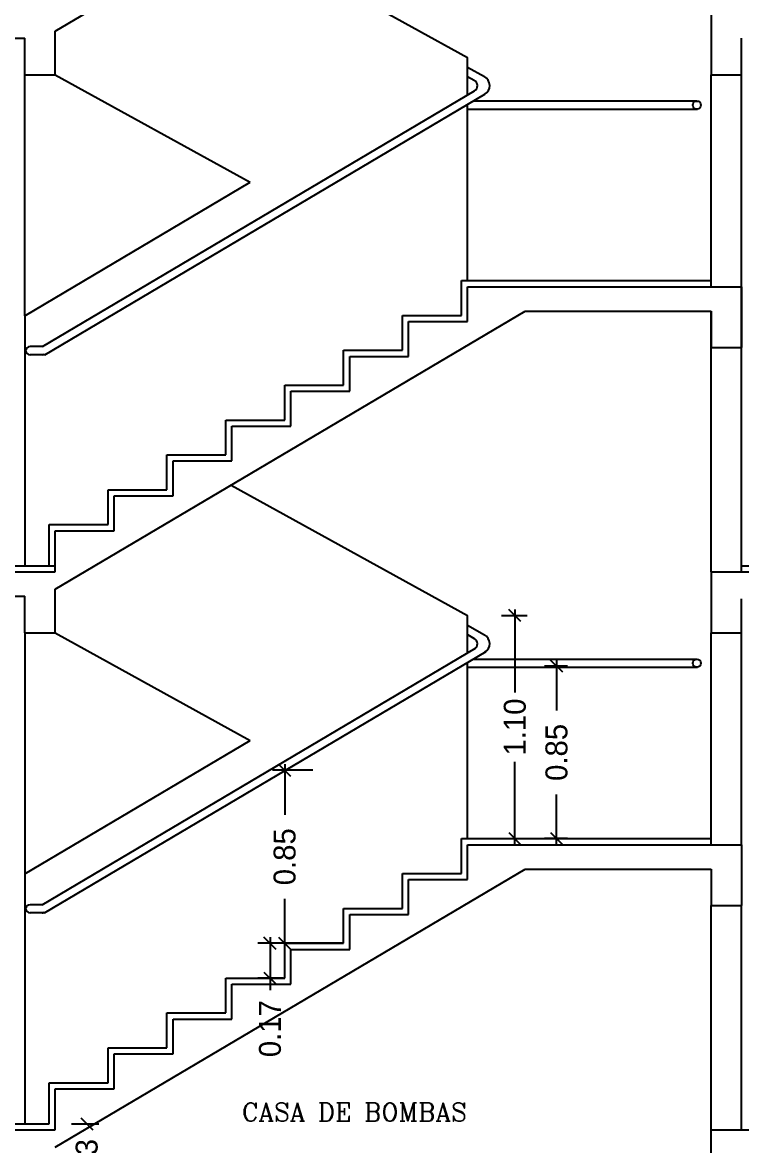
# Model space of a CAD drawing. Extents: x -18 to 75.6, y 22.6 to 43.7.
# Drawn here: x -6.91 to -3.36, y 26.65 to 32.19 of the extents above; entities that cross this region are included whole.
import ezdxf
from ezdxf.enums import TextEntityAlignment as Align

# ---------------------------------------------------------------- set-up
doc = ezdxf.new("R2010")
doc.units = 0
doc.header["$LTSCALE"] = 2
doc.layers.get('0').update_dxf_attribs({"linetype": 'CONTINUOUS'})
doc.layers.get('DEFPOINTS').update_dxf_attribs({"linetype": 'CONTINUOUS'})
for name, color, linetype in [('CONCRETO', 5, 'CONTINUOUS'), ('COTAS', 244, 'CONTINUOUS'), ('EQUIPAMENTOS', 1, 'CONTINUOUS'), ('PAREDE', 7, 'CONTINUOUS'), ('PAREDECORTE', 3, 'CONTINUOUS'), ('PISO', 30, 'CONTINUOUS'), ('TEXTO', 1, 'CONTINUOUS')]:
    doc.layers.add(name, color=color, linetype=linetype)
doc.styles.add('ROMANC', font='ROMANC.SHX')
doc.dimstyles.get("Standard").update_dxf_attribs({"dimtxt": 0.18, "dimasz": 0.18, "dimexe": 0.18, "dimexo": 0.0625, "dimgap": 0.09, "dimtad": 0, "dimtih": 1, "dimtoh": 1, "dimdec": 4, "dimzin": 0, "dimtxsty": 'STANDARD', "dimcen": 0.09, "dimazin": 3, "dimtfac": 1, "dimtdec": 4, "dimtofl": 0, "dimtmove": 0, "dimatfit": 3, "dimtolj": 1, "dimtzin": 0})

# ---------------------------------------------------------------- blocks, each defined once
blk = doc.blocks.new('_OBLIQUE')
at = {"color": 0, "linetype": 'BYBLOCK'}
blk.add_line((-0.5, -0.5), (0.5, 0.5), dxfattribs=at)
blk = doc.blocks.new('*D140')
at = {"color": 244, "linetype": 'BYBLOCK', "ltscale": 0.2}
for p, q in [((74.2632, 28.5301), (74.2632, 28.2809)), ((74.4012, 28.5001), (74.2032, 28.5001)), ((74.2632, 27.6177), (74.2632, 27.8669)), ((74.5468, 27.6477), (74.2032, 27.6477))]:
    blk.add_line(p, q, dxfattribs=at)
at = {"layer": 'DEFPOINTS', "color": 0, "linetype": 'BYBLOCK', "ltscale": 0.2}
for p in [(74.2632, 28.5001), (75.2412, 28.5001), (75.3868, 27.6477)]:
    blk.add_point(p, dxfattribs=at)
at = {"color": 244, "linetype": 'BYBLOCK', "ltscale": 0.2, "xscale": 0.06, "yscale": 0.06, "zscale": 0.06}
for p, rotation in [((74.2632, 28.5001), 90), ((74.2632, 27.6477), 270)]:
    blk.add_blockref('_OBLIQUE', p, dxfattribs=dict(at, rotation=rotation))
at = {"color": 30, "linetype": 'BYBLOCK', "ltscale": 0.2, "insert": (74.2632, 28.0739), "char_height": 0.108, "attachment_point": 5, "rotation": 90}
blk.add_mtext('\\A1;0.85', dxfattribs=at)
blk = doc.blocks.new('*D138')
at = {"color": 244, "linetype": 'BYBLOCK', "ltscale": 0.2}
for p, q in [((75.397, 29.2931), (75.397, 28.8841)), ((75.3311, 29.2631), (75.457, 29.2631)), ((75.397, 28.1331), (75.397, 28.5421)), ((75.3311, 28.1631), (75.457, 28.1631))]:
    blk.add_line(p, q, dxfattribs=at)
at = {"layer": 'DEFPOINTS', "color": 0, "linetype": 'BYBLOCK', "ltscale": 0.2}
for p in [(74.4911, 29.2631), (74.4911, 28.1631), (75.397, 28.1631)]:
    blk.add_point(p, dxfattribs=at)
at = {"color": 244, "linetype": 'BYBLOCK', "ltscale": 0.2, "xscale": 0.06, "yscale": 0.06, "zscale": 0.06}
for p, rotation in [((75.397, 29.2631), 90), ((75.397, 28.1631), 270)]:
    blk.add_blockref('_OBLIQUE', p, dxfattribs=dict(at, rotation=rotation))
at = {"color": 30, "linetype": 'BYBLOCK', "ltscale": 0.2, "insert": (75.397, 28.7131), "char_height": 0.108, "attachment_point": 5, "rotation": 90}
blk.add_mtext('\\A1;1.10', dxfattribs=at)
blk = doc.blocks.new('*D146')
at = {"color": 244, "linetype": 'BYBLOCK', "ltscale": 0.2}
for p, q in [((73.2129, 26.7575), (73.3484, 26.7575)), ((73.2884, 26.7575), (73.2884, 26.7575)), ((73.2429, 26.3275), (73.3484, 26.3275)), ((73.2884, 26.3275), (73.2884, 26.2075))]:
    blk.add_line(p, q, dxfattribs=at)
at = {"layer": 'DEFPOINTS', "color": 0, "linetype": 'BYBLOCK', "ltscale": 0.2}
for p in [(72.3729, 26.7575), (72.4029, 26.3275), (73.2884, 26.3275)]:
    blk.add_point(p, dxfattribs=at)
at = {"color": 244, "linetype": 'BYBLOCK', "ltscale": 0.2, "xscale": 0.06, "yscale": 0.06, "zscale": 0.06}
for p, rotation in [((73.2884, 26.7575), 270), ((73.2884, 26.3275), 90)]:
    blk.add_blockref('_OBLIQUE', p, dxfattribs=dict(at, rotation=rotation))
at = {"color": 30, "linetype": 'BYBLOCK', "ltscale": 0.2, "insert": (73.2884, 26.5425), "char_height": 0.108, "attachment_point": 5, "rotation": 90}
blk.add_mtext('\\A1;0.43', dxfattribs=at)
blk = doc.blocks.new('*D148')
at = {"color": 244, "linetype": 'BYBLOCK', "ltscale": 0.2}
for p, q in [((74.1911, 27.6777), (74.1911, 27.4759)), ((74.2563, 27.6477), (74.1311, 27.6477)), ((74.2563, 27.4759), (74.1311, 27.4759)), ((74.1911, 27.4759), (74.1911, 27.4159))]:
    blk.add_line(p, q, dxfattribs=at)
at = {"layer": 'DEFPOINTS', "color": 0, "linetype": 'BYBLOCK', "ltscale": 0.2}
for p in [(75.0963, 27.6477), (74.1911, 27.4759), (75.0963, 27.4759)]:
    blk.add_point(p, dxfattribs=at)
at = {"color": 244, "linetype": 'BYBLOCK', "ltscale": 0.2, "xscale": 0.06, "yscale": 0.06, "zscale": 0.06}
for p, rotation in [((74.1911, 27.6477), 90), ((74.1911, 27.4759), 270)]:
    blk.add_blockref('_OBLIQUE', p, dxfattribs=dict(at, rotation=rotation))
at = {"color": 30, "linetype": 'BYBLOCK', "ltscale": 0.2, "insert": (74.1911, 27.2269), "char_height": 0.108, "attachment_point": 5, "rotation": 90}
blk.add_mtext('\\A1;0.17', dxfattribs=at)
blk = doc.blocks.new('*D139')
at = {"color": 244, "linetype": 'BYBLOCK', "ltscale": 0.2}
for p, q in [((75.656, 29.0131), (75.5423, 29.0131)), ((75.6023, 29.0431), (75.6023, 28.7951)), ((75.6023, 28.1331), (75.6023, 28.3811)), ((75.656, 28.1631), (75.5423, 28.1631))]:
    blk.add_line(p, q, dxfattribs=at)
at = {"layer": 'DEFPOINTS', "color": 0, "linetype": 'BYBLOCK', "ltscale": 0.2}
for p in [(76.496, 29.0131), (75.6023, 28.1631), (76.496, 28.1631)]:
    blk.add_point(p, dxfattribs=at)
at = {"color": 244, "linetype": 'BYBLOCK', "ltscale": 0.2, "xscale": 0.06, "yscale": 0.06, "zscale": 0.06}
for p, rotation in [((75.6023, 29.0131), 90), ((75.6023, 28.1631), 270)]:
    blk.add_blockref('_OBLIQUE', p, dxfattribs=dict(at, rotation=rotation))
at = {"color": 30, "linetype": 'BYBLOCK', "ltscale": 0.2, "insert": (75.6023, 28.5881), "char_height": 0.108, "attachment_point": 5, "rotation": 90}
blk.add_mtext('\\A1;0.85', dxfattribs=at)

msp = doc.modelspace()

# ---------------------------------------------------------------- linework, layer by layer
at = {"layer": 'CONCRETO', "color": 5, "ltscale": 0.2}
for p, q in [((-6.7447, 32.1425), (-4.4311, 33.5131)), ((-3.5147, 32.2275), (-3.5147, 31.9275)), ((-9.0447, 32.1075), (-6.8947, 32.1075)), ((-6.8947, 31.9275), (-6.8947, 32.1075)), ((-6.7447, 31.9275), (-6.7447, 32.1425)), ((-3.3647, 31.9275), (-3.3647, 32.0952)), ((-6.8947, 31.9275), (-6.7447, 31.9275)), ((-3.5147, 31.9275), (-3.3647, 31.9275)), ((-4.7147, 30.7113), (-4.7147, 30.8831)), ((-4.7147, 30.8831), (-3.3647, 30.8831)), ((-3.3647, 30.8831), (-3.3647, 30.5831)), ((-6.7447, 29.3925), (-4.4311, 30.7631)), ((-4.4311, 30.7631), (-3.5147, 30.7631)), ((-3.5147, 30.7631), (-3.5147, 30.5831)), ((-5.0047, 30.7113), (-4.7147, 30.7113)), ((-5.0047, 30.5395), (-5.0047, 30.7113)), ((-3.5147, 30.5831), (-3.3647, 30.5831)), ((-5.2947, 30.5395), (-5.0047, 30.5395)), ((-5.2947, 30.3677), (-5.2947, 30.5395)), ((-5.5847, 30.3677), (-5.2947, 30.3677)), ((-5.5847, 30.1959), (-5.5847, 30.3677)), ((-5.8747, 30.1959), (-5.5847, 30.1959)), ((-5.8747, 30.0241), (-5.8747, 30.1959)), ((-6.1647, 29.8523), (-6.1647, 30.0241)), ((-6.1647, 30.0241), (-5.8747, 30.0241)), ((-6.4547, 29.8523), (-6.1647, 29.8523)), ((-6.4547, 29.6805), (-6.4547, 29.8523)), ((-6.7447, 29.6805), (-6.4547, 29.6805)), ((-6.7447, 29.4775), (-6.7447, 29.6805)), ((-9.0447, 29.4775), (-6.7447, 29.4775)), ((-3.5147, 29.4775), (-1.4147, 29.4775)), ((-3.5147, 29.4775), (-3.5147, 29.1775)), ((-6.7447, 29.1775), (-6.7447, 29.3925)), ((-8.8947, 29.3575), (-6.8947, 29.3575)), ((-6.8947, 29.1775), (-6.8947, 29.3575)), ((-3.3647, 29.1775), (-3.3647, 29.3452)), ((-6.8947, 29.1775), (-6.7447, 29.1775)), ((-3.5147, 29.1775), (-3.3647, 29.1775)), ((-4.7147, 28.1331), (-3.3647, 28.1331)), ((-4.7147, 27.9613), (-4.7147, 28.1331)), ((-3.3647, 28.1331), (-3.3647, 27.8331)), ((-6.7447, 26.6425), (-4.4311, 28.0131)), ((-4.4311, 28.0131), (-3.5147, 28.0131)), ((-3.5147, 28.0131), (-3.5147, 27.8331)), ((-5.0047, 27.7895), (-5.0047, 27.9613)), ((-5.0047, 27.9613), (-4.7147, 27.9613)), ((-5.2947, 27.6177), (-5.2947, 27.7895)), ((-5.2947, 27.7895), (-5.0047, 27.7895)), ((-3.5147, 27.8331), (-3.3647, 27.8331)), ((-5.5847, 27.4459), (-5.5847, 27.6177)), ((-5.5847, 27.6177), (-5.2947, 27.6177)), ((-5.8747, 27.4459), (-5.5847, 27.4459)), ((-5.8747, 27.2741), (-5.8747, 27.4459)), ((-6.1647, 27.1023), (-6.1647, 27.2741)), ((-6.1647, 27.2741), (-5.8747, 27.2741)), ((-6.4547, 26.9305), (-6.4547, 27.1023)), ((-6.4547, 27.1023), (-6.1647, 27.1023)), ((-6.7447, 26.7275), (-6.7447, 26.9305)), ((-6.7447, 26.9305), (-6.4547, 26.9305)), ((-9.0447, 26.7275), (-6.7447, 26.7275)), ((-3.5147, 26.7275), (-1.4147, 26.7275)), ((-3.5147, 26.3275), (-3.5147, 26.7275))]:
    msp.add_line(p, q, dxfattribs=at)
at = {"layer": 'EQUIPAMENTOS', "color": 30, "linetype": 'CONTINUOUS', "ltscale": 0.3}
for p, q in [((-4.7147, 31.9644), (-4.6309, 31.9181)), ((-4.7147, 31.9187), (-4.6809, 31.9)), ((-6.889, 30.5677), (-6.889, 30.5677)), ((-6.8073, 30.5877), (-6.869, 30.5877)), ((-6.7964, 30.5477), (-6.869, 30.5477)), ((-4.7147, 29.2144), (-4.6309, 29.1681)), ((-4.7147, 29.1687), (-4.6809, 29.15)), ((-6.8087, 27.8377), (-6.869, 27.8377)), ((-6.889, 27.8177), (-6.889, 27.8177)), ((-6.7977, 27.7977), (-6.869, 27.7977))]:
    msp.add_line(p, q, dxfattribs=at)
at = {"layer": 'EQUIPAMENTOS', "color": 30, "linetype": 'CONTINUOUS', "ltscale": 0.2}
for p, q in [((-6.8073, 30.5877), (-4.6801, 31.8479)), ((-6.7964, 30.5477), (-4.6296, 31.8313)), ((-6.8087, 27.8377), (-4.6749, 29.1018)), ((-6.7977, 27.7977), (-4.6228, 29.0861))]:
    msp.add_line(p, q, dxfattribs=at)
at = {"layer": 'EQUIPAMENTOS', "color": 30, "ltscale": 0.2}
msp.add_circle((-3.585, 29.028), 0.02, dxfattribs=at)
at = {"layer": 'EQUIPAMENTOS', "color": 30, "linetype": 'CONTINUOUS', "ltscale": 0.3}
for centre, radius, start, end in [((-4.6954, 31.8737), 0.03, 300.6431, 61.1013), ((-4.6551, 31.8743), 0.05, 300.6431, 61.1013), ((-6.869, 30.5677), 0.02, 90, 180), ((-6.869, 30.5677), 0.02, 180, 270), ((-6.8095, 30.5677), 0.02, 270, 298.8987), ((-4.6551, 29.1243), 0.05, 300.6431, 61.1013), ((-4.6954, 29.1237), 0.03, 300.6431, 61.1013), ((-6.869, 27.8177), 0.02, 90, 180), ((-6.869, 27.8177), 0.02, 180, 270), ((-6.8095, 27.8177), 0.02, 270, 298.8987)]:
    msp.add_arc(centre, radius, start, end, dxfattribs=at)
at = {"layer": 'PAREDE', "color": 1, "linetype": 'CONTINUOUS', "ltscale": 0.3}
for p, q in [((-5.8785, 32.6557), (-4.7147, 32.0131)), ((-4.7147, 31.8274), (-4.7147, 32.0131)), ((-4.7147, 30.9131), (-4.7147, 31.7809)), ((-5.8785, 29.9057), (-4.7147, 29.2631)), ((-4.7147, 29.0782), (-4.7147, 29.2631)), ((-4.7147, 28.1631), (-4.7147, 29.0317)), ((-4.7147, 28.9969), (-4.7147, 29.0317))]:
    msp.add_line(p, q, dxfattribs=at)
at = {"layer": 'PAREDE', "color": 30, "linetype": 'CONTINUOUS', "ltscale": 0.2}
for p, q in [((-6.8947, 30.7395), (-6.8947, 31.9275)), ((-6.8947, 29.1775), (-6.8947, 27.9895))]:
    msp.add_line(p, q, dxfattribs=at)
at = {"layer": 'PAREDE', "color": 244, "linetype": 'CONTINUOUS', "ltscale": 0.3}
for p, q in [((-6.7447, 31.9275), (-5.7843, 31.3973)), ((-6.7447, 29.1775), (-5.7843, 28.6473))]:
    msp.add_line(p, q, dxfattribs=at)
at = {"layer": 'PAREDE', "color": 244, "linetype": 'CONTINUOUS', "ltscale": 0.2}
for p, q in [((-6.8947, 30.7395), (-5.7843, 31.3973)), ((-6.8947, 27.9895), (-5.7843, 28.6473))]:
    msp.add_line(p, q, dxfattribs=at)
at = {"layer": 'PAREDE', "color": 244, "ltscale": 0.2}
for p, q in [((-6.8947, 30.7395), (-6.8947, 29.5075)), ((-6.8947, 27.9895), (-6.8947, 26.7575))]:
    msp.add_line(p, q, dxfattribs=at)
at = {"layer": 'PAREDECORTE', "color": 3, "ltscale": 0.2}
for p, q in [((-3.3647, 29.4775), (-3.3647, 32.1075)), ((-3.5147, 30.8831), (-3.5147, 31.9275)), ((-3.5147, 29.4775), (-3.5147, 30.7631)), ((-3.5147, 28.1331), (-3.5147, 29.1775)), ((-3.3647, 28.1331), (-3.3647, 29.1775)), ((-3.5147, 26.7275), (-3.5147, 27.8331)), ((-3.3647, 26.7275), (-3.3647, 27.8331))]:
    msp.add_line(p, q, dxfattribs=at)
at = {"layer": 'PAREDECORTE', "color": 30, "ltscale": 0.2}
msp.add_circle((-3.585, 31.778), 0.02, dxfattribs=at)
at = {"layer": 'PISO', "color": 30, "linetype": 'CONTINUOUS', "ltscale": 0.3}
for p, q in [((-4.6855, 31.7982), (-3.5847, 31.7982)), ((-4.7147, 31.7582), (-3.582, 31.7582)), ((-4.7147, 29.0082), (-3.582, 29.0082)), ((-4.6855, 29.0482), (-3.5847, 29.0482))]:
    msp.add_line(p, q, dxfattribs=at)
at = {"layer": 'PISO', "color": 30, "ltscale": 0.2}
for p, q in [((-4.7447, 30.7413), (-4.7447, 30.9131)), ((-4.7447, 30.9131), (-3.5147, 30.9131)), ((-5.0347, 30.5695), (-5.0347, 30.7413)), ((-5.0347, 30.7413), (-4.7447, 30.7413)), ((-5.3247, 30.5695), (-5.0347, 30.5695)), ((-5.3247, 30.3977), (-5.3247, 30.5695)), ((-5.6147, 30.3977), (-5.3247, 30.3977)), ((-5.6147, 30.2259), (-5.6147, 30.3977)), ((-5.9047, 30.2259), (-5.6147, 30.2259)), ((-5.9047, 30.0541), (-5.9047, 30.2259)), ((-6.1947, 29.8823), (-6.1947, 30.0541)), ((-6.1947, 30.0541), (-5.9047, 30.0541)), ((-6.4847, 29.8823), (-6.1947, 29.8823)), ((-6.4847, 29.7105), (-6.4847, 29.8823)), ((-6.7747, 29.7105), (-6.4847, 29.7105)), ((-6.7747, 29.5075), (-6.7747, 29.7105)), ((-8.8447, 29.5075), (-6.7447, 29.5075)), ((-3.3647, 29.5075), (-1.5647, 29.5075)), ((-4.7447, 28.1631), (-3.5147, 28.1631)), ((-4.7447, 27.9913), (-4.7447, 28.1631)), ((-5.0347, 27.8195), (-5.0347, 27.9913)), ((-5.0347, 27.9913), (-4.7447, 27.9913)), ((-5.3247, 27.6477), (-5.3247, 27.8195)), ((-5.3247, 27.8195), (-5.0347, 27.8195)), ((-5.6147, 27.4759), (-5.6147, 27.6477)), ((-5.6147, 27.6477), (-5.3247, 27.6477)), ((-5.9047, 27.4759), (-5.6147, 27.4759)), ((-5.9047, 27.3041), (-5.9047, 27.4759)), ((-6.1947, 27.1323), (-6.1947, 27.3041)), ((-6.1947, 27.3041), (-5.9047, 27.3041)), ((-6.4847, 26.9605), (-6.4847, 27.1323)), ((-6.4847, 27.1323), (-6.1947, 27.1323)), ((-6.7747, 26.7575), (-6.7747, 26.9605)), ((-6.7747, 26.9605), (-6.4847, 26.9605)), ((-9.0747, 26.7575), (-6.7747, 26.7575))]:
    msp.add_line(p, q, dxfattribs=at)

# ---------------------------------------------------------------- texts
at = {"layer": 'TEXTO', "color": 30, "linetype": 'CONTINUOUS', "ltscale": 0.25, "style": 'ROMANC'}
msp.add_text('CASA DE BOMBAS', height=0.09, dxfattribs=at).set_placement((-5.2718, 26.8157), align=Align.MIDDLE)

# ---------------------------------------------------------------- dimensions: what is measured, and where the dimension line sits
at = {"layer": 'COTAS', "color": 3, "ltscale": 0.2}
for base, p1, p2, picture, middle in [((-4.4809, 28.1631), (-5.3868, 29.2631), (-5.3868, 28.1631), '*D138', (-4.4809, 28.7131)), ((-4.2756, 28.1631), (-3.3819, 29.0131), (-3.3819, 28.1631), '*D139', (-4.2756, 28.5881)), ((-5.6147, 28.5001), (-4.4911, 27.6477), (-4.6367, 28.5001), '*D140', (-5.6147, 28.0739))]:
    dim = msp.add_linear_dim(base=base, p1=p1, p2=p2, angle=90, dimstyle='STANDARD', override={"dimscale": 0.6, "dimasz": 0.1, "dimexe": 0.1, "dimexo": 1.4, "dimtih": 0, "dimtoh": 0, "dimdec": 2, "dimblk1": 'OBLIQUE', "dimblk2": 'OBLIQUE', "dimsah": 1, "dimdle": 0.05, "dimclrd": 244, "dimclre": 244, "dimclrt": 30}, dxfattribs=at)
    dim.commit()
    dim.dimension.update_dxf_attribs({"geometry": picture, "text_midpoint": middle, "insert": (-79.8779, 0)})
at = {"layer": 'COTAS', "color": 244, "ltscale": 0.2}
for base, p1, p2, picture, middle in [((-5.6867, 27.4759), (-4.7815, 27.6477), (-4.7815, 27.4759), '*D148', (-5.6867, 27.2269)), ((-6.5895, 26.3275), (-7.5049, 26.7575), (-7.4749, 26.3275), '*D146', (-6.5895, 26.5425))]:
    dim = msp.add_linear_dim(base=base, p1=p1, p2=p2, angle=90, dimstyle='STANDARD', override={"dimscale": 0.6, "dimasz": 0.1, "dimexe": 0.1, "dimexo": 1.4, "dimtih": 0, "dimtoh": 0, "dimdec": 2, "dimblk1": 'OBLIQUE', "dimblk2": 'OBLIQUE', "dimsah": 1, "dimdle": 0.05, "dimclrd": 244, "dimclre": 244, "dimclrt": 30}, dxfattribs=at)
    dim.commit()
    dim.dimension.update_dxf_attribs({"geometry": picture, "text_midpoint": middle, "insert": (-79.8779, 0)})

doc.saveas('drawing.dxf')
